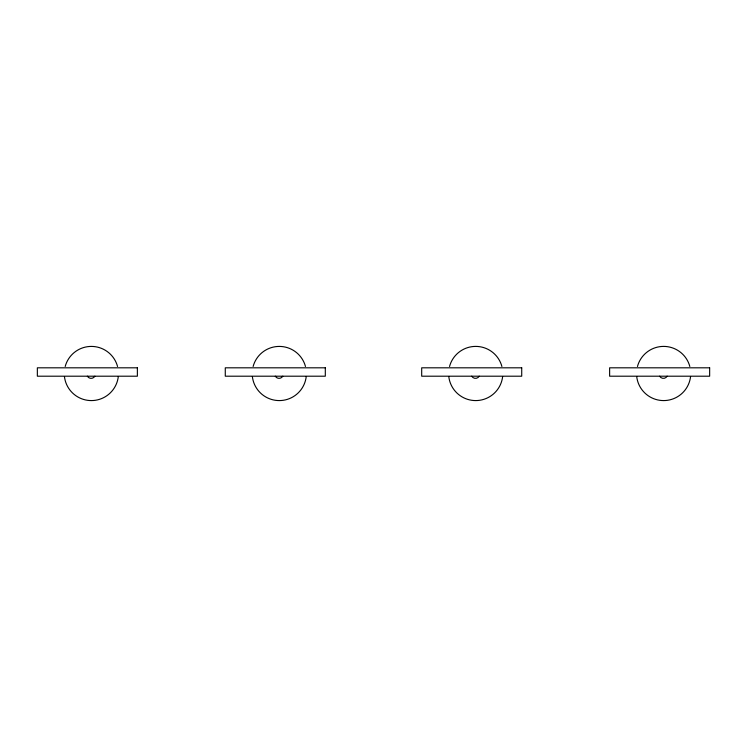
<?xml version="1.0" encoding="UTF-8"?>
<svg xmlns="http://www.w3.org/2000/svg" width="747" height="747" viewBox="0 0 747 747"><rect width="100%" height="100%" fill="white"/><g stroke="black" fill="none" stroke-linecap="round" stroke-linejoin="round"><path stroke-width="1.12" d="M667.155 376.199A4.342 4.342 0 0 1 659.638 376.199M690.573 376.535A27.107 27.107 0 0 1 636.705 376.535M637.462 366.488A27.107 27.107 0 0 1 689.826 366.488M502.647 376.535A27.107 27.107 0 0 1 448.779 376.535M449.535 366.488A27.107 27.107 0 0 1 501.9 366.488M479.229 376.199A4.342 4.342 0 0 1 471.712 376.199M282.814 376.199A4.342 4.342 0 0 1 275.288 376.199M94.888 376.199A4.342 4.342 0 0 1 87.362 376.199M118.306 376.535A27.107 27.107 0 0 1 64.438 376.535M65.194 366.488A27.107 27.107 0 0 1 117.55 366.488M306.233 376.535A27.107 27.107 0 0 1 252.365 376.535M253.121 366.488A27.107 27.107 0 0 1 305.476 366.488M137.373 367.813L37.35 367.813L37.35 376.199L137.373 376.199L137.373 367.813M325.309 367.813L225.277 367.813L225.277 376.199L325.309 376.199L325.309 367.813M521.723 367.813L421.691 367.813L421.691 376.199L521.723 376.199L521.723 367.813M709.65 367.813L609.627 367.813L609.627 376.199L709.65 376.199L709.65 367.813"/></g></svg>
